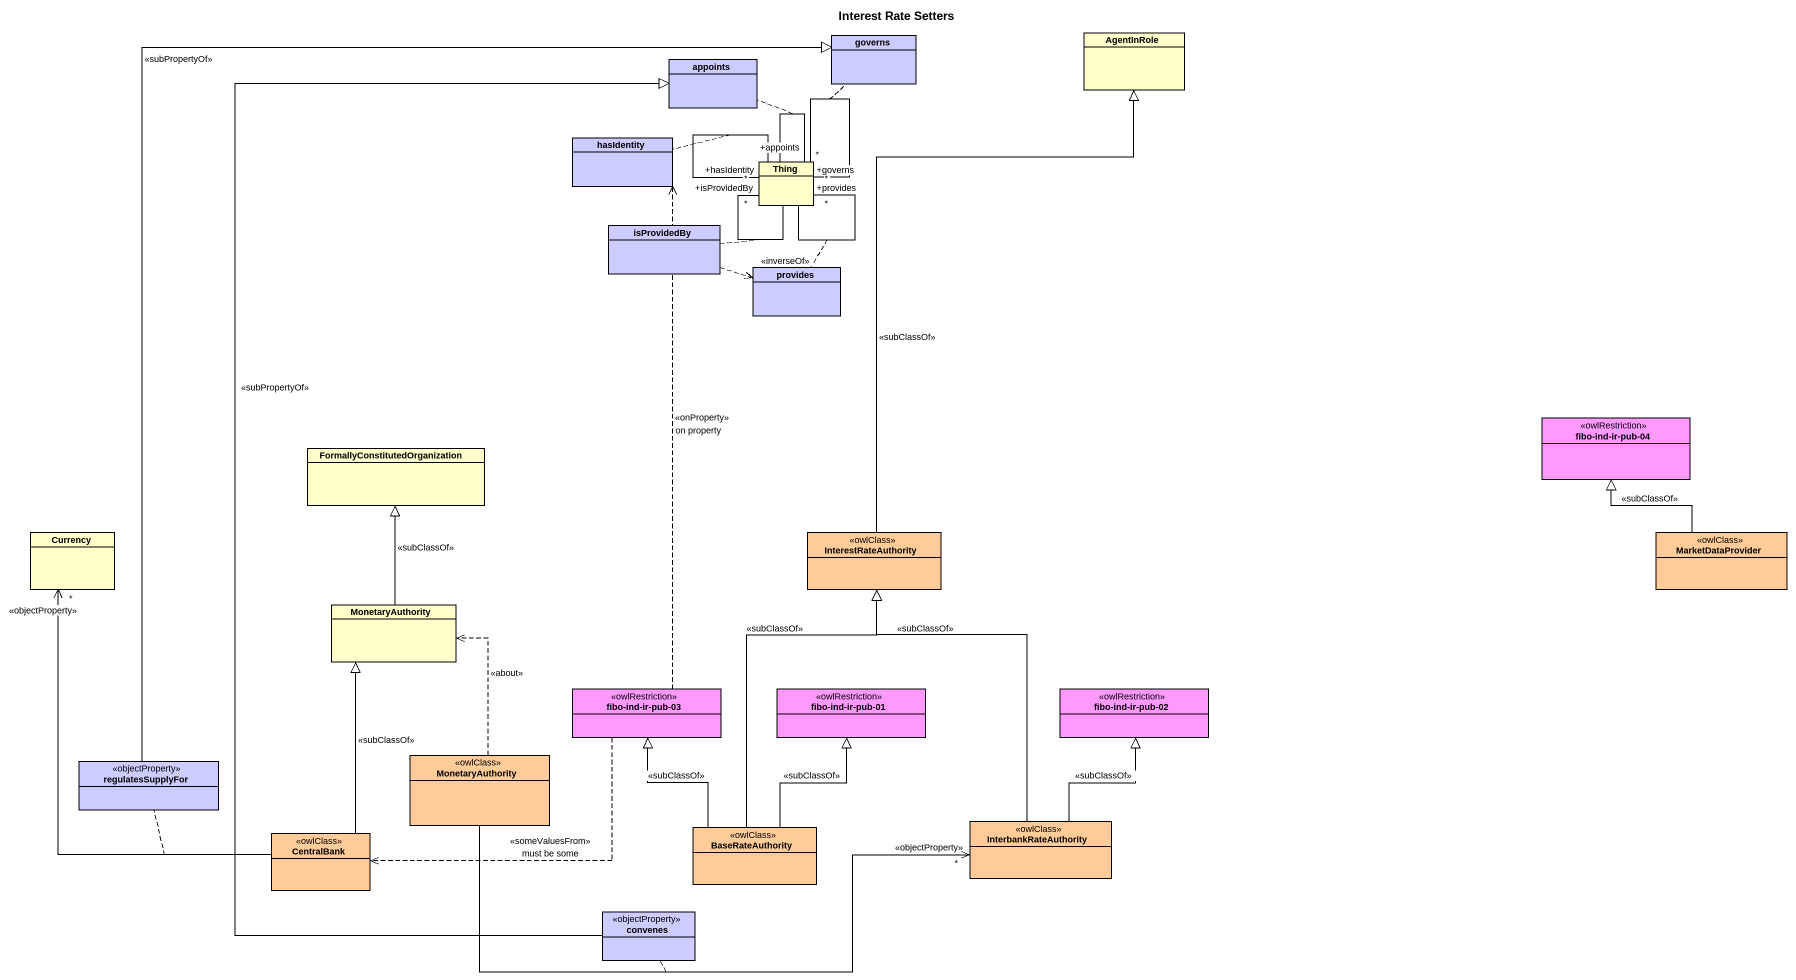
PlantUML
@startuml
title Interest Rate Setters
hide circle
hide empty members
class governs #CCCCFF
class AgentInRole #FFFFCC
class appoints #CCCCFF
class hasIdentity #CCCCFF
class Thing #FFFFCC
class isProvidedBy #CCCCFF
class provides #CCCCFF
class "fibo-ind-ir-pub-04" as fibo_ind_ir_pub_04 <<owlRestriction>> #FF99FF
class "FormallyConstitutedOrganization" as FormallyConstitutedOrganizat #FFFFCC
class Currency #FFFFCC
class InterestRateAuthority <<owlClass>> #FFCC99
class MarketDataProvider <<owlClass>> #FFCC99
class MonetaryAuthority #FFFFCC
class "fibo-ind-ir-pub-03" as fibo_ind_ir_pub_03 <<owlRestriction>> #FF99FF
class "fibo-ind-ir-pub-01" as fibo_ind_ir_pub_01 <<owlRestriction>> #FF99FF
class "fibo-ind-ir-pub-02" as fibo_ind_ir_pub_02 <<owlRestriction>> #FF99FF
class regulatesSupplyFor <<objectProperty>> #CCCCFF
class "MonetaryAuthority" as MonetaryAuthority_2 <<owlClass>> #FFCC99
class CentralBank <<owlClass>> #FFCC99
class BaseRateAuthority <<owlClass>> #FFCC99
class InterbankRateAuthority <<owlClass>> #FFCC99
class convenes <<objectProperty>> #CCCCFF
Thing -- "+isProvidedBy\n*" Thing
(Thing, Thing) .. isProvidedBy
Thing -- "+provides\n*" Thing
(Thing, Thing) .. provides
Thing -- "+hasIdentity\n*" Thing
(Thing, Thing) .. hasIdentity
Thing -- "+appoints\n*" Thing
(Thing, Thing) .. appoints
Thing -- "+governs\n*" Thing
(Thing, Thing) .. governs
isProvidedBy .right.> provides : <<inverseOf>>
InterestRateAuthority -up-|> AgentInRole : <<subClassOf>>
MarketDataProvider -up-|> fibo_ind_ir_pub_04 : <<subClassOf>>
MonetaryAuthority -up-|> FormallyConstitutedOrganizat : <<subClassOf>>
fibo_ind_ir_pub_03 .up.> hasIdentity : <<onProperty>>\non property
fibo_ind_ir_pub_03 .left.> CentralBank : <<someValuesFrom>>\nmust be some
regulatesSupplyFor -up-|> governs : <<subPropertyOf>>
MonetaryAuthority_2 .up.> MonetaryAuthority : <<about>>
MonetaryAuthority_2 -right-> "<<objectProperty>>\n*" InterbankRateAuthority
(MonetaryAuthority_2, InterbankRateAuthority) .. convenes
CentralBank -up-> "<<objectProperty>>\n*" Currency
(CentralBank, Currency) .. regulatesSupplyFor
CentralBank -up-|> MonetaryAuthority : <<subClassOf>>
BaseRateAuthority -up-|> InterestRateAuthority : <<subClassOf>>
BaseRateAuthority -up-|> fibo_ind_ir_pub_03 : <<subClassOf>>
BaseRateAuthority -up-|> fibo_ind_ir_pub_01 : <<subClassOf>>
InterbankRateAuthority -up-|> InterestRateAuthority : <<subClassOf>>
InterbankRateAuthority -up-|> fibo_ind_ir_pub_02 : <<subClassOf>>
convenes -up-|> appoints : <<subPropertyOf>>
@enduml
